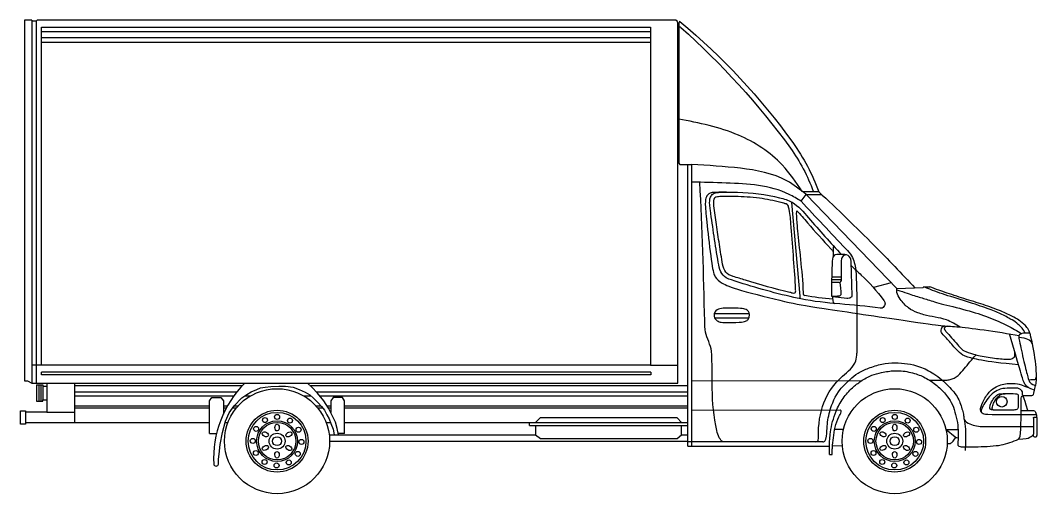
# Model space of a CAD drawing. Header units: metres. Extents: x -22.6 to 47.7, y -9.5 to 1.5.
# Drawn here: x -22.64 to -15.31, y -6.42 to -3.01 of the extents above; entities that cross this region are included whole.
import ezdxf

# ---------------------------------------------------------------- set-up
doc = ezdxf.new("R2010")
doc.units = ezdxf.units.M
doc.layers.add('furgoone', color=7, linetype='Continuous')

msp = doc.modelspace()

# ---------------------------------------------------------------- linework, layer by layer
at = {"layer": 'furgoone'}
for p, q in [((-17.8333, -6.0774), (-17.8333, -4.0469)), ((-17.804, -6.0774), (-17.804, -4.0469)), ((-16.1331, -4.928), (-16.0898, -4.928)), ((-17.804, -5.6051), (-16.577, -5.6023)), ((-16.0927, -5.6012), (-15.9713, -5.6009)), ((-17.804, -5.8161), (-16.7324, -5.8159)), ((-16.8607, -6.0454), (-17.8333, -6.0454)), ((-17.8333, -6.0774), (-16.8135, -6.0774))]:
    msp.add_line(p, q, dxfattribs=at)
for points in [[(-22.5568, -3.0074), (-22.6077, -3.0074), (-22.6077, -5.6052), (-22.5871, -5.6052), (-22.5568, -5.622)], [(-22.5568, -3.0074), (-22.5568, -5.622), (-22.525, -5.622)], [(-22.525, -3.0142), (-22.5568, -3.0142)], [(-17.9199, -3.0074), (-22.5164, -3.0074), (-22.525, -3.0142), (-22.525, -5.622), (-17.9054, -5.622), (-17.9054, -3.0244), (-17.9096, -3.0124), (-17.9199, -3.0074)], [(-22.4861, -3.1656), (-22.4861, -3.0576), (-18.1013, -3.0576), (-18.1013, -3.1656)], [(-17.8893, -3.0168), (-17.8942, -3.0193), (-17.8984, -3.0285), (-17.8984, -4.0361), (-17.8898, -4.0469), (-17.804, -4.0469)], [(-17.8834, -3.0591), (-17.8866, -3.0573), (-17.8937, -3.0573), (-17.8984, -3.0573)], [(-18.1013, -3.0906), (-22.4861, -3.0906)], [(-18.1013, -3.1326), (-22.4861, -3.1326)], [(-16.8903, -4.2424), (-17.0074, -4.2424)], [(-17.0864, -4.3165), (-17.0853, -4.3194), (-17.0256, -4.9953), (-17.0256, -5.0091), (-17.0291, -5.0133)], [(-17.0171, -4.3106), (-16.9817, -4.2628), (-16.8696, -4.2628)], [(-16.9817, -4.2628), (-16.3281, -4.9406), (-16.1379, -4.9341)], [(-16.7798, -4.6376), (-16.78, -4.6376), (-16.7851, -4.6409), (-16.7853, -4.7106)], [(-16.789, -4.9991), (-16.6869, -5.0088), (-16.6796, -5.0094), (-16.6706, -5.0082), (-16.6643, -5.0067), (-16.6591, -5.0035), (-16.6536, -4.9997), (-16.6503, -4.9968), (-16.6488, -4.9933), (-16.6556, -4.7475), (-16.6597, -4.7273), (-16.6622, -4.7215), (-16.6717, -4.7099), (-16.6787, -4.7029), (-16.6894, -4.6984), (-16.7022, -4.6959), (-16.7605, -4.6963), (-16.7712, -4.6984), (-16.7786, -4.7033), (-16.7881, -4.7137), (-16.7923, -4.7425), (-16.7993, -4.9044), (-16.7993, -4.9609), (-16.7993, -4.9832), (-16.7993, -4.9911), (-16.798, -4.996), (-16.7943, -4.9981), (-16.789, -4.9991)], [(-16.6894, -4.6984), (-16.7018, -4.6989), (-16.7092, -4.7019), (-16.7143, -4.7059), (-16.7198, -4.7112), (-16.7236, -4.7187), (-16.7266, -4.7257), (-16.729, -4.7415), (-16.7285, -4.8522), (-16.7294, -4.8822), (-16.7327, -4.8897), (-16.7382, -4.8985), (-16.734, -4.9363), (-16.7319, -4.9639), (-16.7319, -4.9764), (-16.7319, -4.986), (-16.7361, -4.991), (-16.7415, -4.9948), (-16.755, -4.9961), (-16.7666, -4.9976), (-16.7825, -4.9979), (-16.7886, -4.9984), (-16.7943, -4.9981)], [(-16.6242, -4.8057), (-16.6198, -4.8466), (-16.616, -5.003), (-16.616, -5.0625), (-16.616, -5.1848), (-16.616, -5.4053)], [(-16.7382, -4.8985), (-16.7423, -4.8963), (-16.7578, -4.8963), (-16.7723, -4.8964), (-16.7812, -4.8963), (-16.787, -4.8964), (-16.7936, -4.8972), (-16.7969, -4.8988), (-16.799, -4.8987)], [(-16.7292, -4.8769), (-16.7981, -4.8776)], [(-16.7287, -4.8585), (-16.7973, -4.8595)], [(-16.368, -4.8993), (-16.4965, -4.9338)], [(-16.1331, -4.928), (-16.1379, -4.9341)], [(-16.791, -4.9983), (-16.7914, -5.0082), (-16.7896, -5.0259), (-16.786, -5.0408), (-16.783, -5.0454), (-16.775, -5.0486)], [(-17.6428, -5.1203), (-17.3902, -5.1197)], [(-17.6391, -5.1515), (-17.3924, -5.1522)], [(-22.4861, -5.4934), (-22.5568, -5.4934)], [(-18.1013, -5.4934), (-17.9054, -5.4934)], [(-18.0989, -5.5423), (-22.4861, -5.5423)], [(-22.4861, -5.5617), (-22.4861, -5.5423)], [(-18.0989, -5.5617), (-22.4861, -5.5617)], [(-18.0989, -5.5423), (-18.0989, -5.5617)], [(-22.5219, -5.6357), (-22.4777, -5.6357), (-22.4777, -5.6465)], [(-22.5219, -5.6357), (-22.5219, -5.7525)], [(-22.5059, -5.6357), (-22.5059, -5.7525)], [(-22.4918, -5.6357), (-22.4918, -5.7525)], [(-22.4489, -5.622), (-22.4489, -5.8324), (-22.2468, -5.8324), (-22.2468, -5.622)], [(-22.2468, -5.6382), (-21.0379, -5.6382)], [(-20.3473, -5.994), (-20.3565, -5.9483), (-20.3704, -5.9036), (-20.3953, -5.8503), (-20.4204, -5.8019), (-20.4529, -5.75), (-20.4985, -5.6957), (-20.5406, -5.651), (-20.5709, -5.622)], [(-20.554, -5.6382), (-17.8333, -5.6382)], [(-22.4489, -5.6465), (-22.4777, -5.6465), (-22.4777, -5.7417), (-22.4489, -5.7417)], [(-22.2468, -5.6842), (-21.0777, -5.6842)], [(-21.2115, -6.2059), (-21.2115, -6.1706), (-21.2082, -6.1333), (-21.201, -6.0636), (-21.1841, -5.978), (-21.1622, -5.8969), (-21.1358, -5.8364), (-21.0987, -5.7848), (-21.0431, -5.7284), (-21.008, -5.7041)], [(-21.008, -5.7041), (-20.976, -5.6858), (-20.9368, -5.6691), (-20.9091, -5.6566), (-20.875, -5.6506), (-20.8355, -5.6459), (-20.7765, -5.6436), (-20.7306, -5.6436), (-20.6731, -5.6525), (-20.6304, -5.6693), (-20.5878, -5.6879), (-20.5544, -5.7071), (-20.5269, -5.7295), (-20.4938, -5.7642), (-20.471, -5.7916), (-20.4489, -5.8181), (-20.431, -5.8497), (-20.4159, -5.8788), (-20.4028, -5.913), (-20.3869, -5.9547), (-20.3788, -5.994)], [(-20.5094, -5.6842), (-17.8333, -5.6842)], [(-22.5219, -5.7525), (-22.4777, -5.7525), (-22.4777, -5.7417)], [(-22.2468, -5.7142), (-21.1005, -5.7142)], [(-22.2468, -5.7861), (-21.2756, -5.7861)], [(-21.2756, -5.9845), (-21.2756, -5.7492), (-21.2606, -5.7267), (-21.1941, -5.7267), (-21.1768, -5.7492), (-21.1768, -5.8449)], [(-21.1768, -5.7861), (-21.1467, -5.7861)], [(-21.0997, -5.7861), (-21.07, -5.7861)], [(-21.0226, -5.7142), (-20.9813, -5.7142)], [(-20.5986, -5.7142), (-20.5458, -5.7142)], [(-20.5099, -5.7861), (-20.4756, -5.7861)], [(-20.483, -5.7142), (-17.8333, -5.7142)], [(-20.4303, -5.7861), (-20.4032, -5.7861)], [(-20.3044, -5.9845), (-20.3044, -5.7492), (-20.3193, -5.7267), (-20.3859, -5.7267), (-20.4032, -5.7492), (-20.4032, -5.835)], [(-20.3044, -5.7861), (-17.8333, -5.7861)], [(-22.6025, -5.907), (-22.6025, -5.9181), (-22.6385, -5.9181), (-22.6385, -5.8214), (-22.6025, -5.8214), (-22.6025, -5.8324)], [(-22.4489, -5.8324), (-22.6025, -5.8324), (-22.6025, -5.907), (-22.2468, -5.907), (-22.2468, -5.8324)], [(-22.2468, -5.8013), (-21.2756, -5.8013)], [(-21.1768, -5.8013), (-21.1551, -5.8013)], [(-21.1106, -5.8013), (-21.0831, -5.8013)], [(-20.4969, -5.8013), (-20.4629, -5.8013)], [(-20.4208, -5.8013), (-20.4032, -5.8013)], [(-20.3044, -5.8013), (-17.8333, -5.8013)], [(-15.4333, -5.8191), (-15.3449, -5.8191)], [(-22.2468, -5.907), (-21.2756, -5.907)], [(-21.1649, -5.907), (-21.144, -5.907)], [(-20.4359, -5.907), (-20.4051, -5.907)], [(-20.3044, -5.907), (-18.9287, -5.907)], [(-18.9735, -5.9268), (-18.9735, -5.907)], [(-18.9735, -5.9268), (-17.8333, -5.9268)], [(-17.9092, -5.8733), (-18.8953, -5.8733), (-18.9287, -5.907)], [(-18.9287, -5.907), (-17.8333, -5.907)], [(-18.9287, -5.9268), (-18.9287, -5.994), (-18.8932, -6.022), (-17.9084, -6.022), (-17.8793, -5.994), (-17.8793, -5.9268)], [(-17.9092, -5.8733), (-17.8793, -5.907)], [(-15.3441, -5.8758), (-15.3441, -5.9904)], [(-21.2756, -5.9845), (-21.2253, -5.9845)], [(-20.4145, -5.994), (-18.9287, -5.994)], [(-20.3044, -5.9845), (-20.3492, -5.9845)], [(-17.8793, -5.994), (-17.8333, -5.994)], [(-16.7118, -5.9562), (-16.7754, -5.9572)], [(-15.8868, -6.0187), (-15.897, -6.0177), (-15.9011, -6.0158), (-15.9068, -6.0115), (-15.9736, -5.9583)], [(-15.8866, -5.9588), (-15.9735, -5.9585)], [(-20.4116, -6.0406), (-17.8333, -6.0406)], [(-16.7907, -6.0741), (-16.7201, -6.0718)], [(-15.9649, -6.0579), (-15.9508, -6.0574), (-15.9417, -6.0565), (-15.9375, -6.0538), (-15.9317, -6.05), (-15.9277, -6.0456), (-15.9226, -6.0398), (-15.9127, -6.0268), (-15.9033, -6.0142)], [(-16.8135, -6.1371), (-16.7926, -6.1371), (-16.7926, -6.0976)]]:
    msp.add_lwpolyline(points, dxfattribs=at)
for points in [[(-17.8893, -3.0168, -0.065287), (-17.0777, -3.889, -0.070003), (-16.8903, -4.2424)], [(-17.8834, -3.0591, -0.053889), (-17.0939, -3.9285, -0.065364), (-16.9294, -4.2393)], [(-21.2465, -6.2059, 0.819117), (-21.2115, -6.2059)]]:
    msp.add_lwpolyline(points, format="xyb", dxfattribs=at)
msp.add_lwpolyline([(-22.4861, -3.1656), (-18.1013, -3.1656), (-18.1013, -5.4934), (-22.4861, -5.4934)], close=True, dxfattribs=at)
for centre, radius in [((-20.79, -6.0406), 0.3784), ((-16.343, -6.0406), 0.3784), ((-15.5724, -5.7563), 0.0381), ((-20.79, -6.0406), 0.2227), ((-20.79, -6.0406), 0.2078), ((-20.79, -5.8657), 0.0181), ((-16.343, -6.0406), 0.2227), ((-16.343, -6.0406), 0.2078), ((-16.343, -5.8657), 0.0181), ((-20.79, -6.0406), 0.1471), ((-20.79, -6.0406), 0.1349), ((-20.877, -5.8888), 0.0181), ((-20.6969, -5.8925), 0.0181), ((-16.343, -6.0406), 0.1471), ((-16.343, -6.0406), 0.1349), ((-16.4299, -5.8888), 0.0181), ((-16.2498, -5.8925), 0.0181), ((-20.9409, -5.9521), 0.0181), ((-20.79, -6.0406), 0.0573), ((-20.6355, -5.9584), 0.0181), ((-16.4939, -5.9521), 0.0181), ((-16.343, -6.0406), 0.0573), ((-16.1885, -5.9584), 0.0181), ((-20.965, -6.0388), 0.0181), ((-20.79, -6.0406), 0.0323), ((-20.6151, -6.046), 0.0181), ((-16.5179, -6.0388), 0.0181), ((-16.343, -6.0406), 0.0323), ((-16.1681, -6.046), 0.0181), ((-20.9427, -6.126), 0.0181), ((-20.6409, -6.1322), 0.0181), ((-16.4957, -6.126), 0.0181), ((-16.1939, -6.1322), 0.0181), ((-20.88, -6.1907), 0.0181), ((-20.7936, -6.2156), 0.0181), ((-20.7061, -6.1942), 0.0181), ((-16.433, -6.1907), 0.0181), ((-16.3465, -6.2156), 0.0181), ((-16.2591, -6.1942), 0.0181)]:
    msp.add_circle(centre, radius, dxfattribs=at)
msp.add_arc((-20.4722, -6.1682), 0.7752, 135.2021, 182.78318, dxfattribs=at)
for centre, major_axis in [((-20.7897, -5.9428), (0.0004, -0.0239)), ((-16.3427, -5.9428), (0.0004, -0.0239)), ((-20.8745, -5.9915), (0.0209, -0.0116)), ((-20.7051, -5.992), (-0.0205, -0.0123)), ((-16.4275, -5.9915), (0.0209, -0.0116)), ((-16.2581, -5.992), (-0.0205, -0.0123)), ((-20.8748, -6.0893), (0.0205, 0.0123)), ((-20.7054, -6.0898), (-0.0209, 0.0116)), ((-16.4278, -6.0893), (0.0205, 0.0123)), ((-16.2584, -6.0898), (-0.0209, 0.0116)), ((-20.7903, -6.1384), (-0.0004, 0.0239)), ((-16.3432, -6.1384), (-0.0004, 0.0239))]:
    msp.add_ellipse(centre, major_axis=major_axis, ratio=0.664051, dxfattribs=at)
for points in [[(-17.0096, -4.2406), (-17.1529, -4.0501), (-17.4686, -3.835), (-17.8984, -3.7188)], [(-16.9817, -4.2628), (-17.12, -4.1643), (-17.4528, -4.0739), (-17.804, -4.0469)], [(-17.0171, -4.3106), (-17.1039, -4.262), (-17.5561, -4.1799), (-17.804, -4.1734)], [(-16.8903, -4.2424), (-16.4906, -4.6299), (-16.1973, -4.9361)], [(-17.0171, -4.3106), (-16.6953, -4.6545), (-16.6533, -4.7055), (-16.6242, -4.8057)], [(-15.873, -5.218), (-15.9706, -5.167), (-16.1341, -5.1294), (-16.1776, -5.1151), (-16.2437, -5.0801), (-16.3028, -5.0176), (-16.3268, -4.9683), (-16.3268, -4.9406)], [(-16.9127, -6.0454), (-16.8987, -6.0414), (-16.8926, -6.0139), (-16.7196, -5.5727), (-16.6231, -5.4622), (-16.616, -5.4053)], [(-15.9713, -5.6009), (-15.9449, -5.5971), (-15.8868, -5.5674), (-15.8425, -5.5192), (-15.7597, -5.4198)], [(-16.8135, -6.1371), (-16.8135, -6.0774), (-16.8059, -5.9766), (-16.7647, -5.8254), (-16.7147, -5.732), (-16.6466, -5.6555), (-16.5862, -5.6083), (-16.5068, -5.5658), (-16.4388, -5.546), (-16.3435, -5.5332), (-16.3109, -5.5332), (-16.2003, -5.5527), (-16.1139, -5.5886), (-16.0297, -5.649), (-15.9621, -5.7206), (-15.9282, -5.7776), (-15.9045, -5.8488), (-15.8891, -5.9264), (-15.8891, -6.0636)], [(-16.7926, -6.0976), (-16.7917, -6.0854), (-16.7844, -6.0175), (-16.7445, -5.8652), (-16.729, -5.8288), (-16.7294, -5.8212), (-16.7324, -5.8159)], [(-15.8891, -6.0636), (-15.8885, -6.0698), (-15.8726, -6.0788), (-15.8552, -6.081), (-15.7852, -6.0817), (-15.6134, -6.073), (-15.5776, -6.0681), (-15.4515, -6.0261)]]:
    msp.add_spline(points, degree=3, dxfattribs=at)
for points, knots in [([(-17.58, -6.0454), (-17.5911, -6.0396), (-17.6119, -6.0112), (-17.6451, -5.8851), (-17.6572, -5.7348), (-17.6564, -5.5562), (-17.659, -5.467), (-17.6618, -5.356), (-17.7098, -5.2774), (-17.7159, -4.8652), (-17.7311, -4.5068), (-17.7454, -4.1747)], [0.059546, 0.059546, 0.059546, 0.059546, 0.097695, 0.152963, 0.457839, 0.539972, 0.689691, 0.726073, 0.871181, 0.949831, 1.951292, 1.951292, 1.951292, 1.951292]), ([(-16.6547, -4.778), (-16.6308, -4.7996), (-16.5466, -4.8759), (-16.469, -4.9614), (-16.4084, -5.0453), (-16.4185, -5.0674), (-16.4322, -5.0831), (-16.6447, -5.0536), (-16.8478, -5.0525), (-17.2051, -4.9755), (-17.3819, -4.9236), (-17.5639, -4.8641), (-17.6023, -4.8173), (-17.6312, -4.6489), (-17.6551, -4.488), (-17.6762, -4.3322), (-17.6765, -4.2888), (-17.6474, -4.2485), (-17.5721, -4.2454), (-17.4162, -4.2454), (-17.2397, -4.2641), (-17.0566, -4.3194), (-16.9214, -4.4833), (-16.8056, -4.6095), (-16.7261, -4.6961)], [0.012148, 0.012148, 0.012148, 0.012148, 0.108256, 0.352099, 0.372045, 0.400438, 0.416452, 0.42965, 1.006566, 1.05577, 1.523579, 1.564585, 1.623134, 1.693015, 2.071993, 2.112366, 2.167483, 2.196709, 2.25135, 2.375192, 2.679869, 2.775385, 2.938042, 3.294551, 3.294551, 3.294551, 3.294551]), ([(-17.0859, -4.9716), (-17.0897, -4.9707), (-17.0935, -4.9698), (-17.2052, -4.9437), (-17.3113, -4.9139), (-17.4474, -4.8717), (-17.4771, -4.8622), (-17.5315, -4.8446), (-17.5465, -4.8384), (-17.571, -4.8079), (-17.5775, -4.7885), (-17.5906, -4.7203), (-17.598, -4.67), (-17.6128, -4.5749), (-17.6199, -4.5274), (-17.6333, -4.4343), (-17.6409, -4.3873), (-17.6481, -4.3181), (-17.6465, -4.2959), (-17.6335, -4.2799), (-17.6303, -4.2785), (-17.6101, -4.2753), (-17.5949, -4.2752), (-17.5504, -4.2741), (-17.5214, -4.2741), (-17.4347, -4.2761), (-17.376, -4.2799), (-17.2657, -4.2944), (-17.2133, -4.3042), (-17.1498, -4.3217), (-17.1369, -4.3259), (-17.1247, -4.3308)], [1.080289, 1.080289, 1.080289, 1.080289, 1.092229, 1.092229, 1.427115, 1.427115, 1.520307, 1.520307, 1.597259, 1.597259, 1.674212, 1.674212, 1.818681, 1.818681, 1.963151, 1.963151, 2.102424, 2.102424, 2.184411, 2.184411, 2.225709, 2.225709, 2.267008, 2.267008, 2.356985, 2.356985, 2.536939, 2.536939, 2.69607, 2.69607, 2.7402, 2.7402, 2.7402, 2.7402]), ([(-17.0859, -4.9716), (-17.0833, -4.9719), (-17.0752, -4.9728), (-17.0555, -4.9746), (-17.0565, -4.9473), (-17.0643, -4.7921), (-17.083, -4.5783), (-17.0971, -4.3894), (-17.1126, -4.333), (-17.1371, -4.3267), (-17.1529, -4.3213), (-17.1582, -4.3194)], [0.0202858, 0.0202858, 0.0202858, 0.0202858, 0.0278338, 0.0435796, 0.0682981, 0.1012908, 0.549886, 0.6683207, 0.6838156, 0.7170857, 0.7341672, 0.7341672, 0.7341672, 0.7341672]), ([(-17.0477, -4.3805), (-17.0542, -4.3781), (-17.0481, -4.4664), (-17.0361, -4.6147), (-17.0096, -4.8088), (-17.0015, -4.9869), (-16.9941, -4.9898), (-16.9906, -4.9909)], [0.0726218, 0.0726218, 0.0726218, 0.0726218, 0.1276569, 0.2145243, 0.6636565, 0.6780435, 0.6876221, 0.6876221, 0.6876221, 0.6876221]), ([(-17.0477, -4.3805), (-17.0215, -4.4054), (-16.9966, -4.4364), (-16.9152, -4.531), (-16.8595, -4.5928), (-16.7976, -4.6605), (-16.7914, -4.6673), (-16.7852, -4.6741)], [2.8441762, 2.8441762, 2.8441762, 2.8441762, 2.9605173, 2.9605173, 3.2101146, 3.2101146, 3.2378415, 3.2378415, 3.2378415, 3.2378415]), ([(-16.3274, -4.9495), (-16.2681, -4.9691), (-16.1951, -4.9942), (-16.1165, -5.0172), (-16.0266, -5.0464), (-15.8249, -5.0949), (-15.6585, -5.147), (-15.5289, -5.2062), (-15.4633, -5.2451), (-15.4298, -5.2661)], [0.060459, 0.060459, 0.060459, 0.060459, 1, 2, 3, 4, 5, 6, 6.964307, 6.964307, 6.964307, 6.964307]), ([(-15.4042, -5.2619), (-15.4139, -5.236), (-15.4601, -5.1907), (-15.49, -5.1713), (-15.5702, -5.126), (-15.6537, -5.0912), (-15.7956, -5.043), (-15.9904, -4.983), (-16.0724, -4.9549), (-16.1331, -4.928)], [0, 0, 0, 0, 1, 2, 3, 4, 5, 6, 6.9685, 6.9685, 6.9685, 6.9685]), ([(-15.37, -5.2612), (-15.3832, -5.2255), (-15.4128, -5.1946), (-15.4602, -5.1601), (-15.5079, -5.1334), (-15.6234, -5.0834), (-15.7552, -5.0405), (-15.8981, -4.9963), (-16.0187, -4.9548), (-16.0706, -4.9365), (-16.0898, -4.928)], [0, 0, 0, 0, 1, 2, 3, 4, 5, 6, 7, 7.68298, 7.68298, 7.68298, 7.68298]), ([(-15.4515, -5.4897), (-15.583, -5.4794), (-15.7413, -5.456), (-15.8333, -5.431), (-15.8725, -5.412), (-15.9428, -5.329), (-16.0026, -5.2654), (-16.0113, -5.2486), (-16.007, -5.2317), (-16.0017, -5.2185), (-15.99, -5.2121), (-15.9796, -5.2099)], [0, 0, 0, 0, 1, 2, 3, 4, 5, 6, 7, 8, 8.658431, 8.658431, 8.658431, 8.658431]), ([(-15.9634, -5.2111), (-15.9801, -5.2167), (-15.9868, -5.2258), (-15.9858, -5.2347), (-15.9807, -5.2429), (-15.8665, -5.3718), (-15.8516, -5.3868), (-15.7829, -5.4145), (-15.6748, -5.4372), (-15.5408, -5.4515), (-15.5084, -5.451), (-15.4832, -5.439), (-15.4761, -5.425), (-15.4779, -5.3979)], [0.182368, 0.182368, 0.182368, 0.182368, 1, 2, 3, 4, 5, 6, 7, 8, 9, 10, 10.804516, 10.804516, 10.804516, 10.804516]), ([(-15.336, -5.6738), (-15.3813, -5.6584), (-15.4015, -5.6387), (-15.4205, -5.6019), (-15.4456, -5.5092), (-15.5157, -5.267)], [0, 0, 0, 0, 1, 2, 2.978052, 2.978052, 2.978052, 2.978052]), ([(-16.8607, -6.0454), (-16.8569, -6.0454), (-16.8455, -6.0453), (-16.8307, -6.0045), (-16.8328, -5.9349), (-16.8119, -5.8082), (-16.7581, -5.683), (-16.6721, -5.6028), (-16.607, -5.5454), (-16.5262, -5.512), (-16.4377, -5.4819), (-16.3126, -5.4715), (-16.1821, -5.4902), (-16.0515, -5.5547), (-15.9601, -5.6353), (-15.8842, -5.7229), (-15.8604, -5.8008), (-15.846, -5.8517), (-15.8458, -5.8942), (-15.7853, -5.9273), (-15.7219, -5.9369), (-15.5679, -5.934), (-15.4481, -5.9349), (-15.3441, -5.9357)], [0, 0, 0, 0, 0.010647, 0.032211, 0.110047, 0.232845, 0.408208, 0.507488, 0.583201, 0.666528, 0.767077, 0.862979, 1.040374, 1.155041, 1.29465, 1.404584, 1.496732, 1.534474, 1.565224, 1.616125, 1.715286, 1.763216, 2.07562, 2.07562, 2.07562, 2.07562]), ([(-15.3231, -5.8514), (-15.6743, -5.8532), (-15.7116, -5.8459), (-15.7306, -5.8205), (-15.7161, -5.7652), (-15.6616, -5.6772), (-15.6126, -5.6464), (-15.5698, -5.6296), (-15.5228, -5.6239), (-15.4684, -5.6233), (-15.4246, -5.636), (-15.3803, -5.6549)], [0, 0, 0, 0, 1, 2, 3, 4, 5, 6, 7, 8, 8.693964, 8.693964, 8.693964, 8.693964]), ([(-15.3789, -5.5974), (-15.3529, -5.5973), (-15.3355, -5.5971), (-15.3271, -5.5943), (-15.3251, -5.5792)], [0.147578, 0.147578, 0.147578, 0.147578, 1, 2, 2, 2, 2]), ([(-15.8444, -5.8776), (-15.8405, -5.9033), (-15.8286, -5.9796), (-15.8332, -6.0568), (-15.8362, -6.108)], [0.0668791, 0.0668791, 0.0668791, 0.0668791, 0.1447815, 0.2979806, 0.2979806, 0.2979806, 0.2979806]), ([(-15.4515, -6.0261), (-15.4019, -6.0255), (-15.3708, -6.0165), (-15.3461, -5.9969), (-15.3441, -5.9904)], [0, 0, 0, 0, 1, 1.835374, 1.835374, 1.835374, 1.835374])]:
    msp.add_open_spline(points, degree=3, knots=knots, dxfattribs=at)
for points in [[(-17.5543, -4.2458), (-17.6482, -4.2468), (-17.6674, -4.2506), (-17.6852, -4.2606), (-17.7053, -4.2835), (-17.7091, -4.3391), (-17.6945, -4.4889), (-17.6568, -4.7986), (-17.6404, -4.86), (-17.5922, -4.902), (-17.4987, -4.9434), (-17.0886, -5.0468), (-16.9599, -5.0689), (-16.1843, -5.1841), (-15.9928, -5.2113), (-15.9156, -5.2124), (-15.7154, -5.2349), (-15.5193, -5.2654), (-15.4494, -5.2796)], [(-16.7904, -5.0183), (-16.8577, -5.0116), (-16.9241, -5.0028), (-16.9906, -4.9909)], [(-17.6428, -5.1203), (-17.6394, -5.1049), (-17.6096, -5.0862), (-17.5746, -5.0803), (-17.4584, -5.0817), (-17.419, -5.0871), (-17.3924, -5.1049), (-17.3891, -5.1241), (-17.3888, -5.1429), (-17.3962, -5.1647), (-17.4157, -5.1771), (-17.4465, -5.1851), (-17.5797, -5.1866), (-17.6084, -5.1823), (-17.6346, -5.1632), (-17.6421, -5.1492), (-17.6443, -5.1312), (-17.6428, -5.1203)], [(-15.37, -5.2612), (-15.4042, -5.2619), (-15.4171, -5.2619), (-15.4385, -5.2684), (-15.4513, -5.2787), (-15.4513, -5.2913), (-15.4112, -5.4775), (-15.3816, -5.5931), (-15.3736, -5.6111), (-15.3627, -5.6271), (-15.3298, -5.6398)], [(-15.37, -5.2612), (-15.3401, -5.402), (-15.3139, -5.5335), (-15.3298, -5.6398)], [(-15.45, -5.2904), (-15.3956, -5.298), (-15.3658, -5.3025), (-15.3532, -5.3425)], [(-15.4515, -6.0261), (-15.4397, -6.0175), (-15.4333, -5.9819), (-15.4333, -5.7449), (-15.4333, -5.7212), (-15.4188, -5.7121), (-15.4075, -5.7121), (-15.3626, -5.7121), (-15.3465, -5.7121), (-15.3396, -5.6966), (-15.3298, -5.6398)], [(-15.3846, -5.8191), (-15.4188, -5.7073), (-15.4224, -5.7073), (-15.4224, -5.7084), (-15.4224, -5.6835), (-15.4323, -5.6702), (-15.4518, -5.6585), (-15.4723, -5.6585), (-15.5604, -5.6585), (-15.5891, -5.6673), (-15.6441, -5.6951), (-15.6812, -5.7446), (-15.708, -5.7857), (-15.7212, -5.8134), (-15.7212, -5.8298)], [(-15.632, -5.8164), (-15.4849, -5.8164), (-15.4694, -5.8164), (-15.4566, -5.808), (-15.4532, -5.7913), (-15.4532, -5.7174), (-15.4532, -5.7051), (-15.4666, -5.6982), (-15.477, -5.6982), (-15.5741, -5.6982), (-15.5942, -5.6982), (-15.6198, -5.7158), (-15.6485, -5.7578), (-15.6586, -5.7887), (-15.6586, -5.805), (-15.6519, -5.8131), (-15.6466, -5.8164), (-15.632, -5.8164)], [(-15.632, -5.8164), (-15.6428, -5.8123), (-15.6428, -5.7943), (-15.6274, -5.7576), (-15.6065, -5.7253), (-15.585, -5.7085), (-15.5808, -5.7048), (-15.5647, -5.6982), (-15.5218, -5.6982)], [(-15.3449, -5.8191), (-15.3332, -5.8232), (-15.3259, -5.8349), (-15.3212, -5.8585), (-15.3218, -5.8687)], [(-15.3441, -5.8758), (-15.3441, -5.8712), (-15.3397, -5.8679), (-15.3317, -5.8679), (-15.3212, -5.8679), (-15.319, -5.8712), (-15.319, -5.8845), (-15.319, -6.003), (-15.3244, -6.01), (-15.3297, -6.0122), (-15.3405, -6.0098), (-15.3454, -6.0057), (-15.3441, -5.9904)]]:
    msp.add_open_spline(points, degree=3, dxfattribs=at)

doc.saveas('drawing.dxf')
